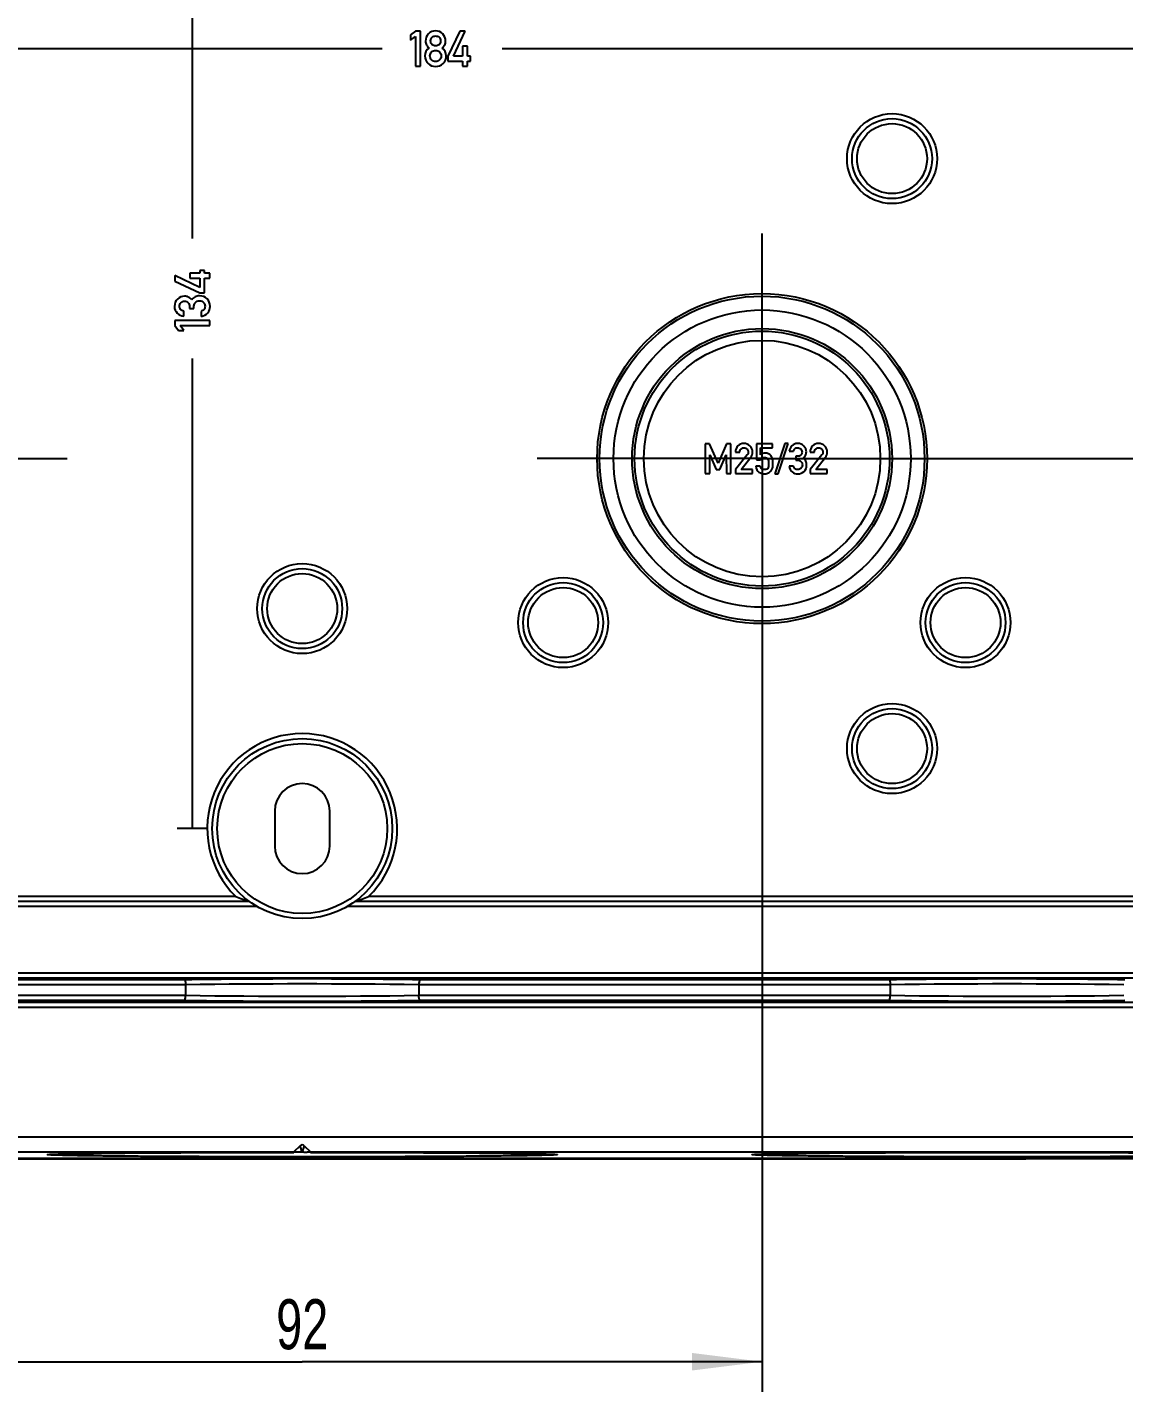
# Model space of a CAD drawing. Header units: millimetres. Extents: x 0 to 594, y 0 to 420.
# Drawn here: x 479.5 to 534.3, y 118.6 to 186.8 of the extents above; entities that cross this region are included whole.
import ezdxf

# ---------------------------------------------------------------- set-up
doc = ezdxf.new("R2010")
doc.units = ezdxf.units.MM
doc.header["$LTSCALE"] = 32.67
doc.linetypes.add('CENTER', pattern=[0.6, 0.375, -0.075, 0.075, -0.075])
doc.layers.get('0').update_dxf_attribs({"linetype": 'CONTINUOUS'})
for name, color, linetype in [('DECKEL_ABOX_DXF_CONTINUOUS_LINE', 7, 'CONTINUOUS'), ('KASTEN_ABOX_250-5201_DXF_AXIS', 7, 'CONTINUOUS'), ('KASTEN_ABOX_DXF_CONTINUOUS_LINE', 7, 'CONTINUOUS'), ('M-490-925-01-6274_DXF_DIMENSION', 7, 'CONTINUOUS')]:
    doc.layers.add(name, color=color, linetype=linetype)
doc.styles.get("Standard").update_dxf_attribs({"font": 'txt', "width": 0.7})
doc.dimstyles.new('DIMSTYLE_2', dxfattribs={"dimtxt": 2.5, "dimasz": 3.5, "dimexe": 1.5, "dimexo": 0, "dimtad": 1, "dimdec": 3, "dimlfac": 2, "dimdsep": 46, "dimtxsty": 'Standard', "dimblk": '_FILLED', "dimblk1": '_FILLED', "dimblk2": '_FILLED', "dimcen": 0.09, "dimclrt": 5, "dimadec": 3, "dimazin": 2, "dimtp": 0.3, "dimtm": 0.3, "dimtfac": 1, "dimtdec": 3, "dimtofl": 0, "dimtmove": 0, "dimatfit": 3, "dimldrblk": '_FILLED', "dimfxl": 1, "dimtolj": 1, "dimarcsym": 0})

# ---------------------------------------------------------------- blocks, each defined once
blk = doc.blocks.new('_FILLED')
at = {"color": 0, "linetype": 'ByBlock'}
blk.add_solid([(0, 0), (-1, 0.125), (-1, -0.125)], dxfattribs=at)
blk = doc.blocks.new('*D24')
at = {"layer": 'M-490-925-01-6274_DXF_DIMENSION', "color": 2, "linetype": 'Continuous', "transparency": 16777216}
for p, q in [((524.51, 195.256), (567.581, 195.256)), ((566.081, 195.256), (566.081, 180.256)), ((566.081, 165.256), (566.081, 180.256)), ((527.51, 165.256), (567.581, 165.256))]:
    blk.add_line(p, q, dxfattribs=at)
at = {"layer": 'M-490-925-01-6274_DXF_DIMENSION', "color": 2, "linetype": 'Continuous', "transparency": 16777216, "xscale": 3.5, "yscale": 3.5, "zscale": 3.5}
for p, rotation in [((566.081, 195.256), 90), ((566.081, 165.256), 270)]:
    blk.add_blockref('_FILLED', p, dxfattribs=dict(at, rotation=rotation))
at = {"layer": 'M-490-925-01-6274_DXF_DIMENSION', "color": 5, "linetype": 'Continuous', "transparency": 16777216, "insert": (562.956, 180.256), "char_height": 2.5, "width": 5.89286, "attachment_point": 2, "rotation": 90, "line_spacing_factor": 0.9}
blk.add_mtext('60', dxfattribs=at)
blk = doc.blocks.new('*D25')
at = {"layer": 'M-490-925-01-6274_DXF_DIMENSION', "color": 2, "linetype": 'Continuous', "transparency": 16777216}
for p, q in [((470.26, 154.006), (470.26, 118.597)), ((516.26, 154.006), (516.26, 118.597)), ((470.26, 120.097), (493.26, 120.097)), ((516.26, 120.097), (493.26, 120.097))]:
    blk.add_line(p, q, dxfattribs=at)
at = {"layer": 'M-490-925-01-6274_DXF_DIMENSION', "color": 2, "linetype": 'Continuous', "transparency": 16777216, "xscale": 3.5, "yscale": 3.5, "zscale": 3.5, "rotation": 180}
blk.add_blockref('_FILLED', (470.26, 120.097), dxfattribs=at)
at = {"layer": 'M-490-925-01-6274_DXF_DIMENSION', "color": 2, "linetype": 'Continuous', "transparency": 16777216, "xscale": 3.5, "yscale": 3.5, "zscale": 3.5}
blk.add_blockref('_FILLED', (516.26, 120.097), dxfattribs=at)
at = {"layer": 'M-490-925-01-6274_DXF_DIMENSION', "color": 5, "linetype": 'Continuous', "transparency": 16777216, "insert": (493.26, 123.222), "char_height": 2.5, "width": 5.89286, "attachment_point": 2, "line_spacing_factor": 0.9}
blk.add_mtext('92', dxfattribs=at)

msp = doc.modelspace()

# ---------------------------------------------------------------- linework, layer by layer
at = {"layer": 'DECKEL_ABOX_DXF_CONTINUOUS_LINE', "color": 7, "linetype": 'Continuous'}
msp.add_ellipse((493.2599, 390.5241), major_axis=(6083.17, 0), ratio=0.04278665, start_param=-1.57986245, end_param=-1.56173021, dxfattribs=at)
at = {"layer": 'KASTEN_ABOX_250-5201_DXF_AXIS', "color": 7, "linetype": 'CENTER'}
for p, q in [((516.2599, 165.25634), (516.2599, 176.50634)), ((470.2599, 165.25634), (481.5099, 165.25634)), ((516.2599, 165.25634), (505.0099, 165.25634)), ((516.2599, 165.25634), (527.5099, 165.25634)), ((516.2599, 165.25634), (516.2599, 154.00634))]:
    msp.add_line(p, q, dxfattribs=at)
at = {"layer": 'KASTEN_ABOX_DXF_CONTINUOUS_LINE', "color": 7, "linetype": 'Continuous'}
for p, q in [((487.7599, 213.75634), (487.7599, 176.25634)), ((497.2599, 185.75634), (447.2599, 185.75634)), ((539.2599, 185.75634), (503.2599, 185.75634)), ((487.7599, 170.25634), (487.7599, 146.75634)), ((491.8849, 147.63134), (491.8849, 145.88134)), ((494.6349, 145.88134), (494.6349, 147.63134)), ((488.5099, 146.75634), (487.0099, 146.75634)), ((490.62788, 143.10634), (446.34195, 143.10634)), ((540.17785, 143.10634), (495.89191, 143.10634)), ((487.42362, 138.9427), (487.42362, 138.41999)), ((499.09618, 138.9427), (499.09618, 138.41999)), ((522.67362, 138.9427), (522.67362, 138.41999)), ((434.2599, 130.59456), (492.84812, 130.59456)), ((492.60706, 130.56382), (492.848, 130.56391)), ((493.15383, 130.90027), (492.84812, 130.59456)), ((493.2599, 130.57923), (493.1711, 130.57929)), ((493.3487, 130.57929), (493.2599, 130.57923)), ((493.36597, 130.90027), (493.67168, 130.59456)), ((493.67168, 130.59456), (552.2599, 130.59456)), ((493.6718, 130.56391), (493.91274, 130.56382)), ((552.2599, 130.25634), (434.2599, 130.25634))]:
    msp.add_line(p, q, dxfattribs=at)
at = {"layer": 'KASTEN_ABOX_DXF_CONTINUOUS_LINE', "color": 2, "linetype": 'Continuous'}
for p, q in [((498.92279, 186.62894), (498.67314, 186.4477)), ((498.67314, 186.4477), (498.67314, 186.18124)), ((498.67314, 186.18124), (498.92279, 186.36368)), ((499.17485, 186.62894), (498.92279, 186.62894)), ((498.92279, 186.36368), (498.92279, 184.87654)), ((499.17485, 184.87654), (499.17485, 186.62894)), ((501.1361, 186.62894), (500.55037, 185.37585)), ((500.82403, 185.37585), (501.41576, 186.62894)), ((501.41576, 186.62894), (501.1361, 186.62894)), ((501.53099, 185.87997), (501.28013, 185.87997)), ((501.28013, 185.87997), (501.28013, 185.37585)), ((501.53099, 185.37585), (501.53099, 185.87997)), ((500.55037, 185.37585), (500.55037, 185.1394)), ((500.55037, 185.1394), (501.28013, 185.1394)), ((501.28013, 185.37585), (500.82403, 185.37585)), ((501.28013, 185.1394), (501.28013, 184.88014)), ((501.67142, 185.37585), (501.53099, 185.37585)), ((501.53099, 185.1394), (501.67142, 185.1394)), ((501.53099, 184.88014), (501.53099, 185.1394)), ((501.67142, 185.1394), (501.67142, 185.37585)), ((498.92279, 184.87654), (499.17485, 184.87654)), ((501.28013, 184.88014), (501.53099, 184.88014)), ((488.14039, 174.66786), (488.14039, 174.52743)), ((488.37684, 174.66786), (488.14039, 174.66786)), ((488.37684, 174.52743), (488.37684, 174.66786)), ((486.8873, 174.4122), (486.8873, 174.13254)), ((488.14039, 173.82047), (486.8873, 174.4122)), ((486.8873, 174.13254), (488.14039, 173.54681)), ((487.63627, 174.52743), (487.63627, 174.27657)), ((488.14039, 174.52743), (487.63627, 174.52743)), ((487.63627, 174.27657), (488.14039, 174.27657)), ((488.14039, 174.27657), (488.14039, 173.82047)), ((488.6361, 174.52743), (488.37684, 174.52743)), ((488.37684, 173.54681), (488.37684, 174.27657)), ((488.37684, 174.27657), (488.6361, 174.27657)), ((488.6361, 174.27657), (488.6361, 174.52743)), ((488.14039, 173.54681), (488.37684, 173.54681)), ((487.3338, 172.37894), (487.3338, 172.6298)), ((487.62427, 172.85665), (487.62427, 172.77023)), ((487.62427, 172.77023), (487.84512, 172.77023)), ((487.84512, 172.77023), (487.84512, 172.87585)), ((488.2016, 172.6202), (488.2016, 172.36934)), ((486.8873, 172.17129), (486.8873, 171.91924)), ((488.6397, 172.17129), (486.8873, 172.17129)), ((488.6397, 171.91924), (488.6397, 172.17129)), ((486.8873, 171.91924), (487.06854, 171.66958)), ((487.06854, 171.66958), (487.335, 171.66958)), ((487.15256, 171.91924), (488.6397, 171.91924)), ((487.335, 171.66958), (487.15256, 171.91924)), ((513.63438, 166.00428), (513.41936, 166.00428)), ((513.41936, 166.00428), (513.41936, 164.50531)), ((514.06443, 165.02692), (513.63438, 166.00428)), ((514.48521, 166.00428), (514.06443, 165.02692)), ((514.70023, 166.00428), (514.48521, 166.00428)), ((514.70023, 164.50531), (514.70023, 166.00428)), ((516.77327, 166.00428), (515.97492, 166.00428)), ((515.97492, 166.00428), (515.97492, 165.19358)), ((516.77327, 165.78926), (516.77327, 166.00428)), ((517.40085, 166.01766), (516.89776, 164.49297)), ((517.06237, 164.49297), (517.56545, 166.01766)), ((517.56545, 166.01766), (517.40085, 166.01766)), ((513.64673, 165.4405), (513.96566, 164.7193)), ((513.64673, 164.50531), (513.64673, 165.4405)), ((514.15496, 164.7193), (514.46875, 165.4405)), ((514.46875, 165.4405), (514.47286, 164.50531)), ((514.92554, 165.58556), (515.14056, 165.58556)), ((515.51196, 165.4405), (514.92554, 164.70696)), ((515.20846, 164.7193), (515.69097, 165.32424)), ((515.97492, 165.19358), (516.17759, 165.19358)), ((516.17759, 165.78926), (516.77327, 165.78926)), ((516.17759, 165.45079), (516.17759, 165.78926)), ((517.6169, 165.62157), (517.83192, 165.62157)), ((518.02636, 165.3726), (517.95229, 165.3726)), ((517.95229, 165.3726), (517.95229, 165.1833)), ((517.95229, 165.1833), (518.04282, 165.1833)), ((518.66011, 165.58556), (518.87513, 165.58556)), ((519.24652, 165.4405), (518.66011, 164.70696)), ((518.94303, 164.7193), (519.42554, 165.32424)), ((513.41936, 164.50531), (513.64673, 164.50531)), ((513.96566, 164.7193), (514.15496, 164.7193)), ((514.47286, 164.50531), (514.70023, 164.50531)), ((514.92554, 164.70696), (514.92554, 164.50531)), ((514.92554, 164.50531), (515.78048, 164.50531)), ((515.78048, 164.7193), (515.20846, 164.7193)), ((515.78048, 164.50531), (515.78048, 164.7193)), ((516.16216, 164.88186), (515.94714, 164.88186)), ((516.89776, 164.49297), (517.06237, 164.49297)), ((517.82369, 164.87774), (517.60866, 164.87774)), ((518.66011, 164.70696), (518.66011, 164.50531)), ((518.66011, 164.50531), (519.51504, 164.50531)), ((519.51504, 164.7193), (518.94303, 164.7193)), ((519.51504, 164.50531), (519.51504, 164.7193))]:
    msp.add_line(p, q, dxfattribs=at)
at = {"layer": 'KASTEN_ABOX_DXF_CONTINUOUS_LINE', "color": 9, "linetype": 'Continuous'}
for p, q in [((489.9429, 143.35634), (446.73122, 143.35634)), ((539.78858, 143.35634), (496.5769, 143.35634)), ((491.0149, 142.85634), (446.17115, 142.85634)), ((540.34865, 142.85634), (495.50489, 142.85634)), ((442.26817, 139.54776), (544.25163, 139.54776)), ((442.26821, 139.29792), (544.25159, 139.29792)), ((487.37029, 139.19254), (463.89951, 139.19254)), ((522.62029, 139.19254), (499.14951, 139.19254)), ((487.42362, 138.9427), (463.84618, 138.9427)), ((522.67362, 138.9427), (499.09618, 138.9427)), ((544.25159, 138.06477), (442.26821, 138.06477)), ((463.84618, 138.41999), (487.42362, 138.41999)), ((463.89951, 138.17014), (487.37029, 138.17014)), ((499.09618, 138.41999), (522.67362, 138.41999)), ((499.14951, 138.17014), (522.62029, 138.17014)), ((544.25163, 137.81492), (442.26817, 137.81492)), ((451.52426, 131.34454), (534.99553, 131.34454)), ((493.18859, 130.79601), (493.15412, 130.89939)), ((493.26087, 130.57918), (493.18859, 130.79601)), ((493.31242, 130.73964), (493.2679, 130.60614)), ((493.36597, 130.90027), (493.31242, 130.73964))]:
    msp.add_line(p, q, dxfattribs=at)
for centre, radius in [((522.7599, 180.25634), 2.24997), ((522.7599, 180.25634), 1.74996), ((493.2599, 157.75634), 2.24997), ((493.2599, 157.75634), 1.74996), ((506.3099, 157.05634), 2.24997), ((526.4349, 157.05634), 2.24997), ((506.3099, 157.05634), 1.74996), ((526.4349, 157.05634), 1.74996), ((522.7599, 150.75634), 2.24997), ((522.7599, 150.75634), 1.74996), ((493.2599, 146.75634), 4.24999)]:
    msp.add_circle(centre, radius, dxfattribs=at)
at = {"layer": 'KASTEN_ABOX_DXF_CONTINUOUS_LINE', "color": 7, "linetype": 'Continuous'}
for centre, radius in [((522.7599, 180.25634), 2), ((516.2599, 165.25634), 8.25), ((516.2599, 165.25634), 8.125), ((516.2599, 165.25634), 7.43218), ((516.2599, 165.25634), 6.5), ((516.2599, 165.25634), 6.375), ((516.2599, 165.25634), 5.91312), ((493.2599, 157.75634), 2), ((506.3099, 157.05634), 2), ((526.4349, 157.05634), 2), ((522.7599, 150.75634), 2), ((493.2599, 146.75634), 4.5)]:
    msp.add_circle(centre, radius, dxfattribs=at)
at = {"layer": 'KASTEN_ABOX_DXF_CONTINUOUS_LINE', "color": 9, "linetype": 'Continuous'}
for centre, radius, start, end in [((493.2599, 146.75634), 4.75, 314.2920632, 225.7079368), ((493.2599, -253.59897), 392.83567, 89.1409578, 90.8590422), ((528.5099, -253.59897), 392.83567, 89.1409578, 90.8590422), ((493.2599, -244.47725), 383.4636, 89.1279305, 90.8720695), ((528.5099, -244.47725), 383.4636, 89.1279305, 90.8720695), ((493.2599, 530.96167), 392.83568, 269.1409578, 270.8590422), ((493.2599, 521.83993), 383.4636, 269.1279305, 270.8720695), ((528.5099, 530.96167), 392.83568, 269.1409578, 270.8590422), ((528.5099, 521.83993), 383.4636, 269.1279305, 270.8720695), ((504.28233, 126.92566), 11.61308, 161.5229276, 161.663099)]:
    msp.add_arc(centre, radius, start, end, dxfattribs=at)
at = {"layer": 'KASTEN_ABOX_DXF_CONTINUOUS_LINE', "color": 7, "linetype": 'Continuous'}
for centre, radius, start, end in [((493.2599, 147.63134), 1.375, 0, 180), ((493.2599, 145.88134), 1.375, 180, 360), ((493.62734, 152.38812), 9.75439, 247.807367, 252.0914708), ((492.89246, 152.38812), 9.75439, 287.9085292, 292.192633), ((493.2599, 130.79421), 0.15, 45, 135), ((493.28631, 183.05402), 52.47477, 270.0681198, 270.2343845)]:
    msp.add_arc(centre, radius, start, end, dxfattribs=at)
at = {"layer": 'KASTEN_ABOX_DXF_CONTINUOUS_LINE', "color": 2, "linetype": 'Continuous'}
for points in [[(499.57334, 186.49691), (499.47732, 186.39849), (499.42931, 186.27846), (499.42931, 186.13803)], [(499.93102, 186.64454), (499.78939, 186.64454), (499.66936, 186.59533), (499.57334, 186.49691)], [(499.68017, 186.14283), (499.68017, 186.22445), (499.70537, 186.28566), (499.75698, 186.32887)], [(499.75698, 186.32887), (499.8086, 186.37208), (499.86621, 186.39369), (499.93102, 186.39369)], [(500.28751, 186.49691), (500.19148, 186.59533), (500.07266, 186.64454), (499.93102, 186.64454)], [(499.93102, 186.39369), (499.99464, 186.39369), (500.05225, 186.37208), (500.10386, 186.32887)], [(500.10386, 186.32887), (500.15548, 186.28566), (500.18188, 186.22445), (500.18188, 186.14283)], [(500.43274, 186.13803), (500.43274, 186.27846), (500.38353, 186.39849), (500.28751, 186.49691)], [(499.60455, 185.78395), (499.46652, 185.69153), (499.3981, 185.5607), (499.3981, 185.39026)], [(499.42931, 186.13803), (499.42931, 186.06121), (499.44491, 185.994), (499.47732, 185.93758)], [(499.47732, 185.93758), (499.50973, 185.88117), (499.55174, 185.82956), (499.60455, 185.78395)], [(499.64896, 185.39266), (499.64896, 185.47188), (499.67657, 185.53909), (499.73298, 185.5919)], [(499.75669, 185.95523), (499.70537, 185.9976), (499.68017, 186.06001), (499.68017, 186.14283)], [(499.73298, 185.5919), (499.78939, 185.64472), (499.85541, 185.67112), (499.93102, 185.67112)], [(499.93102, 185.89197), (499.86621, 185.89197), (499.8086, 185.91238), (499.75669, 185.95523)], [(500.10416, 185.95523), (500.05225, 185.91238), (499.99464, 185.89197), (499.93102, 185.89197)], [(499.93102, 185.67112), (500.00544, 185.67112), (500.07026, 185.64472), (500.12787, 185.5919)], [(500.18188, 186.14283), (500.18188, 186.06001), (500.15548, 185.9976), (500.10416, 185.95523)], [(500.12787, 185.5919), (500.18548, 185.53909), (500.21429, 185.47188), (500.21429, 185.39266)], [(500.2587, 185.78395), (500.30911, 185.82956), (500.34992, 185.88117), (500.38308, 185.93784)], [(500.46395, 185.39026), (500.46395, 185.5595), (500.39553, 185.69033), (500.2587, 185.78395)], [(500.38308, 185.93784), (500.41593, 185.994), (500.43274, 186.06121), (500.43274, 186.13803)], [(499.3981, 185.39026), (499.3981, 185.23422), (499.44971, 185.10819), (499.55506, 185.01067)], [(499.55506, 185.01067), (499.65976, 184.91375), (499.78459, 184.86574), (499.93102, 184.86574)], [(499.73298, 185.19341), (499.67657, 185.24622), (499.64896, 185.31224), (499.64896, 185.39266)], [(499.93102, 185.11539), (499.85541, 185.11539), (499.78939, 185.1406), (499.73298, 185.19341)], [(500.12787, 185.19341), (500.07026, 185.1406), (500.00544, 185.11539), (499.93102, 185.11539)], [(499.93102, 184.86574), (500.07506, 184.86574), (500.19989, 184.91375), (500.30551, 185.01097)], [(500.21429, 185.39266), (500.21429, 185.31224), (500.18548, 185.24622), (500.12787, 185.19341)], [(500.30551, 185.01097), (500.41113, 185.10819), (500.46395, 185.23422), (500.46395, 185.39026)], [(487.37101, 173.37757), (487.24378, 173.37757), (487.12976, 173.32956), (487.02653, 173.23594)], [(487.56786, 173.33796), (487.50424, 173.36437), (487.43823, 173.37757), (487.37101, 173.37757)], [(487.73229, 173.19033), (487.68668, 173.26234), (487.63147, 173.31155), (487.56786, 173.33796)], [(487.90667, 173.34804), (487.83792, 173.31635), (487.7803, 173.26354), (487.73229, 173.19033)], [(488.11518, 173.39677), (488.04556, 173.39677), (487.97595, 173.37997), (487.90667, 173.34804)], [(488.50529, 173.24316), (488.40925, 173.34516), (488.27842, 173.39677), (488.11518, 173.39677)], [(487.02653, 173.23594), (486.92331, 173.14231), (486.8717, 173.01749), (486.8717, 172.86145)], [(486.8717, 172.86145), (486.8717, 172.73662), (486.91851, 172.6274), (487.01093, 172.53378)], [(487.12255, 172.87105), (487.12255, 172.94067), (487.14776, 173.00068), (487.19608, 173.05079)], [(487.17546, 172.72109), (487.14056, 172.76783), (487.12255, 172.81824), (487.12255, 172.87105)], [(487.3338, 172.6298), (487.26419, 172.643), (487.21137, 172.67301), (487.17546, 172.72109)], [(487.19608, 173.05079), (487.24498, 173.10151), (487.305, 173.12671), (487.37581, 173.12671)], [(487.37581, 173.12671), (487.44783, 173.12671), (487.50784, 173.10151), (487.55465, 173.05349)], [(487.55465, 173.05349), (487.60146, 173.00548), (487.62427, 172.93947), (487.62427, 172.85665)], [(487.84512, 172.87585), (487.84512, 172.94907), (487.87032, 173.01269), (487.91954, 173.0655)], [(487.91954, 173.0655), (487.96875, 173.11831), (488.03716, 173.14592), (488.12358, 173.14592)], [(488.12358, 173.14592), (488.21, 173.14592), (488.27842, 173.11831), (488.32733, 173.06522)], [(488.34713, 172.71354), (488.31083, 172.67421), (488.26161, 172.643), (488.2016, 172.6202)], [(488.32733, 173.06522), (488.37684, 173.01148), (488.40085, 172.95027), (488.40085, 172.88065)], [(488.40085, 172.88065), (488.40085, 172.80864), (488.38284, 172.75223), (488.34713, 172.71354)], [(488.6505, 172.86625), (488.6505, 173.01509), (488.60249, 173.13991), (488.50529, 173.24316)], [(488.53648, 172.54578), (488.61329, 172.6406), (488.6505, 172.74742), (488.6505, 172.86625)], [(487.01093, 172.53378), (487.10335, 172.44015), (487.21137, 172.38854), (487.3338, 172.37894)], [(488.2016, 172.36934), (488.34803, 172.39214), (488.45966, 172.45096), (488.53648, 172.54578)], [(515.05002, 165.89214), (514.96772, 165.80881), (514.92554, 165.70696), (514.92554, 165.58556)], [(515.34323, 166.01766), (515.23006, 166.01766), (515.13233, 165.97548), (515.05002, 165.89214)], [(515.20949, 165.744), (515.25064, 165.78309), (515.30105, 165.80264), (515.35969, 165.80264)], [(515.65496, 165.89111), (515.57163, 165.97548), (515.46772, 166.01766), (515.34323, 166.01766)], [(515.35969, 165.80264), (515.42348, 165.80264), (515.47389, 165.78), (515.51093, 165.73474)], [(515.78048, 165.58762), (515.78048, 165.70593), (515.73829, 165.80675), (515.65496, 165.89111)], [(517.74961, 165.89832), (517.66936, 165.8191), (517.62513, 165.72651), (517.6169, 165.62157)], [(518.03048, 166.01766), (517.92348, 166.01766), (517.82986, 165.97753), (517.74961, 165.89832)], [(517.91017, 165.75729), (517.95023, 165.7872), (517.99344, 165.80264), (518.03871, 165.80264)], [(518.35146, 165.88494), (518.27122, 165.97342), (518.16422, 166.01766), (518.03048, 166.01766)], [(518.03871, 165.80264), (518.09838, 165.80264), (518.14982, 165.78103), (518.19277, 165.73961)], [(518.47286, 165.58967), (518.47286, 165.69873), (518.43171, 165.79646), (518.35146, 165.88494)], [(518.78459, 165.89214), (518.70229, 165.80881), (518.66011, 165.70696), (518.66011, 165.58556)], [(519.0778, 166.01766), (518.96463, 166.01766), (518.8669, 165.97548), (518.78459, 165.89214)], [(518.94406, 165.744), (518.98521, 165.78309), (519.03562, 165.80264), (519.09426, 165.80264)], [(519.38953, 165.89111), (519.3062, 165.97548), (519.20229, 166.01766), (519.0778, 166.01766)], [(519.09426, 165.80264), (519.15805, 165.80264), (519.20846, 165.78), (519.2455, 165.73474)], [(519.51504, 165.58762), (519.51504, 165.70593), (519.47286, 165.80675), (519.38953, 165.89111)], [(515.14056, 165.58556), (515.14467, 165.65243), (515.16834, 165.7049), (515.20949, 165.744)], [(515.51093, 165.73474), (515.54797, 165.68947), (515.56648, 165.64111), (515.56648, 165.58967)], [(515.55585, 165.51981), (515.54899, 165.49502), (515.53483, 165.46911), (515.51196, 165.4405)], [(515.56648, 165.58967), (515.56648, 165.56704), (515.56237, 165.54338), (515.55585, 165.51981)], [(515.69097, 165.32424), (515.75064, 165.39832), (515.78048, 165.48576), (515.78048, 165.58762)], [(516.41731, 165.53309), (516.32574, 165.53309), (516.2455, 165.50531), (516.17759, 165.45079)], [(516.17759, 165.19358), (516.22286, 165.27589), (516.28768, 165.31807), (516.37101, 165.31807)], [(516.37101, 165.31807), (516.45949, 165.31807), (516.5171, 165.29029), (516.54529, 165.23545)], [(516.57246, 165.49974), (516.52533, 165.52177), (516.47389, 165.53309), (516.41731, 165.53309)], [(516.54529, 165.23545), (516.57369, 165.18021), (516.58809, 165.11128), (516.58809, 165.02897)], [(516.68428, 165.42252), (516.65702, 165.45181), (516.61998, 165.47753), (516.57246, 165.49974)], [(516.7743, 165.27692), (516.75578, 165.32939), (516.72595, 165.37774), (516.68428, 165.42252)], [(516.80311, 165.01251), (516.80311, 165.13597), (516.79282, 165.22445), (516.7743, 165.27692)], [(517.83192, 165.62157), (517.84323, 165.68124), (517.86895, 165.72651), (517.91017, 165.75729)], [(518.19508, 165.43227), (518.15393, 165.39214), (518.09735, 165.3726), (518.02636, 165.3726)], [(518.04282, 165.1833), (518.10558, 165.1833), (518.1601, 165.16169), (518.20537, 165.11951)], [(518.19277, 165.73961), (518.23624, 165.6977), (518.25784, 165.64626), (518.25784, 165.58556)], [(518.25784, 165.58556), (518.25784, 165.52383), (518.23624, 165.47239), (518.19508, 165.43227)], [(518.20537, 165.11951), (518.25064, 165.07733), (518.2743, 165.01869), (518.2743, 164.94461)], [(518.31237, 165.28), (518.3741, 165.3191), (518.41628, 165.36642), (518.43891, 165.42095)], [(518.44755, 165.13054), (518.42039, 165.18947), (518.37513, 165.23885), (518.31237, 165.28)], [(518.43891, 165.42095), (518.46155, 165.47548), (518.47286, 165.53206), (518.47286, 165.58967)], [(518.48932, 164.95181), (518.48932, 165.01148), (518.47492, 165.07116), (518.44755, 165.13054)], [(518.87513, 165.58556), (518.87924, 165.65243), (518.9029, 165.7049), (518.94406, 165.744)], [(519.2455, 165.73474), (519.28253, 165.68947), (519.30105, 165.64111), (519.30105, 165.58967)], [(519.29042, 165.51981), (519.28356, 165.49502), (519.2694, 165.46911), (519.24652, 165.4405)], [(519.30105, 165.58967), (519.30105, 165.56704), (519.29694, 165.54338), (519.29042, 165.51981)], [(519.42554, 165.32424), (519.48521, 165.39832), (519.51504, 165.48576), (519.51504, 165.58762)], [(515.94714, 164.88186), (515.96257, 164.74194), (516.01504, 164.64214), (516.10542, 164.58224)], [(516.10542, 164.58224), (516.19508, 164.5228), (516.28871, 164.49297), (516.38541, 164.49297)], [(516.37718, 164.70696), (516.25887, 164.70696), (516.18685, 164.76457), (516.16216, 164.88186)], [(516.56086, 164.81511), (516.54282, 164.74297), (516.48212, 164.70696), (516.37718, 164.70696)], [(516.38541, 164.49297), (516.45949, 164.49297), (516.52533, 164.50943), (516.58111, 164.543)], [(516.58809, 165.02897), (516.58809, 164.95799), (516.57883, 164.887), (516.56086, 164.81511)], [(516.58111, 164.543), (516.63644, 164.5763), (516.67965, 164.61334), (516.71034, 164.65257)], [(516.71034, 164.65257), (516.74241, 164.69358), (516.76607, 164.73782), (516.78048, 164.7872)], [(516.78048, 164.7872), (516.79488, 164.83659), (516.80311, 164.91169), (516.80311, 165.01251)], [(517.60866, 164.87774), (517.62821, 164.75223), (517.67862, 164.65655), (517.7599, 164.5907)], [(517.7599, 164.5907), (517.84117, 164.52486), (517.93274, 164.49297), (518.03459, 164.49297)], [(517.9037, 164.753), (517.86998, 164.78412), (517.84323, 164.8263), (517.82369, 164.87774)], [(518.04694, 164.70696), (517.98521, 164.70696), (517.93685, 164.72239), (517.9037, 164.753)], [(518.03459, 164.49297), (518.16216, 164.49297), (518.26916, 164.53412), (518.35765, 164.61744)], [(518.20514, 164.76997), (518.15908, 164.72753), (518.10661, 164.70696), (518.04694, 164.70696)], [(518.2743, 164.94461), (518.2743, 164.87054), (518.25064, 164.8119), (518.20514, 164.76997)], [(518.35765, 164.61744), (518.44508, 164.69976), (518.48932, 164.8119), (518.48932, 164.95181)]]:
    msp.add_open_spline(points, degree=3, dxfattribs=at)
at = {"layer": 'KASTEN_ABOX_DXF_CONTINUOUS_LINE', "color": 7, "linetype": 'Continuous'}
for points, knots in [([(487.37029, 139.19254), (487.37981, 139.19099), (487.39679, 139.16155), (487.41722, 139.08158), (487.42359, 139.00119), (487.42359, 138.9427)], [0, 0, 0, 0, 0.11080346, 0.32796055, 1, 1, 1, 1]), ([(499.14951, 139.19254), (499.13999, 139.19099), (499.12301, 139.16155), (499.10257, 139.08158), (499.09621, 139.00119), (499.09621, 138.9427)], [0, 0, 0, 0, 0.11080889, 0.32795556, 1, 1, 1, 1]), ([(522.62029, 139.19254), (522.62981, 139.19099), (522.64679, 139.16155), (522.66722, 139.08158), (522.67359, 139.00119), (522.67359, 138.9427)], [0, 0, 0, 0, 0.11080346, 0.32796055, 1, 1, 1, 1]), ([(487.37029, 138.17014), (487.37981, 138.1717), (487.39678, 138.20113), (487.41722, 138.2811), (487.42359, 138.36149), (487.42359, 138.41999)], [0, 0, 0, 0, 0.11080888, 0.32795554, 1, 1, 1, 1]), ([(499.14951, 138.17014), (499.13999, 138.1717), (499.12301, 138.20113), (499.10258, 138.2811), (499.09621, 138.36149), (499.09621, 138.41999)], [0, 0, 0, 0, 0.11080348, 0.32796056, 1, 1, 1, 1]), ([(522.62029, 138.17014), (522.62981, 138.1717), (522.64678, 138.20113), (522.66722, 138.2811), (522.67359, 138.36149), (522.67359, 138.41999)], [0, 0, 0, 0, 0.11080888, 0.32795554, 1, 1, 1, 1]), ([(480.5099, 130.45269), (480.50989, 130.45793), (480.54016, 130.45761), (480.57479, 130.46609), (480.65404, 130.4688), (480.71101, 130.47244), (480.74528, 130.47398)], [0, 0, 0, 0, 0.06630904, 0.25437299, 0.56568942, 1, 1, 1, 1]), ([(506.0099, 130.45269), (506.00989, 130.44725), (505.97835, 130.44781), (505.94232, 130.43895), (505.85995, 130.43626), (505.75557, 130.43004), (505.61756, 130.42524), (505.37618, 130.41756), (505.00141, 130.40894), (504.4683, 130.39928), (503.82705, 130.39013), (503.08412, 130.3815), (502.24654, 130.37352), (501.32244, 130.36627), (499.94366, 130.35742), (498.07663, 130.34893), (495.71545, 130.3428), (493.2599, 130.34073), (490.80435, 130.3428), (488.44317, 130.34893), (486.57614, 130.35742), (485.19735, 130.36627), (484.27326, 130.37352), (483.43568, 130.3815), (482.69275, 130.39013), (482.0515, 130.39928), (481.51839, 130.40894), (481.14361, 130.41756), (480.90224, 130.42524), (480.76423, 130.43004), (480.65985, 130.43626), (480.57747, 130.43895), (480.54145, 130.44781), (480.50991, 130.44725), (480.5099, 130.45269)], [0, 0, 0, 0, 0.00064044, 0.00245941, 0.00547008, 0.00966933, 0.01505057, 0.02159914, 0.03812974, 0.05911027, 0.08433233, 0.11355988, 0.14650555, 0.18285789, 0.2222618, 0.30869071, 0.40247137, 0.5, 0.59752863, 0.69130929, 0.7777382, 0.81714211, 0.85349445, 0.88644012, 0.91566767, 0.94088973, 0.96187026, 0.97840086, 0.98494943, 0.99033066, 0.99452992, 0.99754059, 0.99935956, 1, 1, 1, 1]), ([(480.74528, 130.47398), (481.15964, 130.49253), (482.31168, 130.5101), (484.45967, 130.53615), (487.36326, 130.55266), (489.52962, 130.55962), (490.69965, 130.5617)], [0, 0, 0, 0, 0.12499457, 0.34714494, 0.64740253, 1, 1, 1, 1]), ([(490.69965, 130.5617), (490.8573, 130.56199), (491.4931, 130.56301), (492.1289, 130.5636), (492.60706, 130.56382)], [0, 0, 0, 0, 0.24795639, 1, 1, 1, 1]), ([(493.1711, 130.57929), (493.13677, 130.57933), (493.02752, 130.57983), (492.91821, 130.57896), (492.84331, 130.58134)], [0, 0, 0, 0, 0.31416121, 1, 1, 1, 1]), ([(493.68439, 130.58185), (493.68787, 130.57837), (493.64995, 130.5849), (493.62896, 130.57828), (493.56438, 130.58085), (493.52406, 130.57979), (493.50097, 130.57969)], [0, 0, 0, 0, 0.08053751, 0.30222105, 0.62235651, 1, 1, 1, 1]), ([(493.91274, 130.56382), (494.07274, 130.56375), (494.70854, 130.56336), (495.34434, 130.56255), (495.82015, 130.5617)], [0, 0, 0, 0, 0.25164247, 1, 1, 1, 1]), ([(495.82015, 130.5617), (496.99018, 130.55962), (499.15654, 130.55266), (502.06013, 130.53615), (504.20812, 130.5101), (505.36016, 130.49253), (505.77452, 130.47398)], [0, 0, 0, 0, 0.35259746, 0.65285505, 0.87500542, 1, 1, 1, 1]), ([(505.77452, 130.47398), (505.80879, 130.47244), (505.86576, 130.4688), (505.94501, 130.46609), (505.97964, 130.45761), (506.00991, 130.45793), (506.0099, 130.45269)], [0, 0, 0, 0, 0.43431058, 0.74562701, 0.93369097, 1, 1, 1, 1]), ([(515.7599, 130.45269), (515.75989, 130.45793), (515.79016, 130.45761), (515.82479, 130.46609), (515.90404, 130.4688), (515.96101, 130.47244), (515.99528, 130.47398)], [0, 0, 0, 0, 0.06630904, 0.25437299, 0.56568942, 1, 1, 1, 1]), ([(541.2599, 130.45269), (541.25989, 130.44725), (541.22835, 130.44781), (541.19232, 130.43895), (541.10995, 130.43626), (541.00557, 130.43004), (540.86756, 130.42524), (540.62618, 130.41756), (540.25141, 130.40894), (539.7183, 130.39928), (539.07705, 130.39013), (538.33412, 130.3815), (537.49654, 130.37352), (536.57244, 130.36627), (535.19366, 130.35742), (533.32663, 130.34893), (530.96545, 130.3428), (528.5099, 130.34073), (526.05435, 130.3428), (523.69317, 130.34893), (521.82614, 130.35742), (520.44735, 130.36627), (519.52326, 130.37352), (518.68568, 130.3815), (517.94275, 130.39013), (517.3015, 130.39928), (516.76839, 130.40894), (516.39361, 130.41756), (516.15224, 130.42524), (516.01423, 130.43004), (515.90985, 130.43626), (515.82747, 130.43895), (515.79145, 130.44781), (515.75991, 130.44725), (515.7599, 130.45269)], [0, 0, 0, 0, 0.00064044, 0.00245941, 0.00547008, 0.00966933, 0.01505057, 0.02159914, 0.03812974, 0.05911027, 0.08433233, 0.11355988, 0.14650555, 0.18285789, 0.2222618, 0.30869071, 0.40247137, 0.5, 0.59752863, 0.69130929, 0.7777382, 0.81714211, 0.85349445, 0.88644012, 0.91566767, 0.94088973, 0.96187026, 0.97840086, 0.98494943, 0.99033066, 0.99452992, 0.99754059, 0.99935956, 1, 1, 1, 1]), ([(515.99528, 130.47398), (516.40964, 130.49253), (517.56168, 130.5101), (519.70967, 130.53615), (522.61326, 130.55266), (524.77962, 130.55962), (525.94965, 130.5617)], [0, 0, 0, 0, 0.12499457, 0.34714494, 0.64740253, 1, 1, 1, 1]), ([(525.94965, 130.5617), (526.16106, 130.56208), (527.01448, 130.56341), (527.86789, 130.56396), (528.5099, 130.56396)], [0, 0, 0, 0, 0.24772413, 1, 1, 1, 1]), ([(528.5099, 130.56396), (528.72458, 130.56396), (529.578, 130.56378), (530.43142, 130.56284), (531.07015, 130.5617)], [0, 0, 0, 0, 0.25155631, 1, 1, 1, 1]), ([(531.07015, 130.5617), (532.24018, 130.55962), (534.40654, 130.55266), (537.31013, 130.53615), (539.45812, 130.5101), (540.61016, 130.49253), (541.02452, 130.47398)], [0, 0, 0, 0, 0.35259746, 0.65285505, 0.87500542, 1, 1, 1, 1])]:
    msp.add_open_spline(points, degree=3, knots=knots, dxfattribs=at)

# ---------------------------------------------------------------- dimensions: what is measured, and where the dimension line sits
at = {"layer": 'M-490-925-01-6274_DXF_DIMENSION', "color": 2, "linetype": 'Continuous'}
for base, p1, p2, angle, picture, middle in [((566.08053, 165.25634), (524.5099, 195.25634), (527.5099, 165.25634), 270, '*D24', (566.08053, 179.89918)), ((470.2599, 120.09722), (516.2599, 154.00634), (470.2599, 154.00634), 180, '*D25', (492.90275, 120.09722))]:
    dim = msp.add_linear_dim(base=base, p1=p1, p2=p2, angle=angle, dimstyle='DIMSTYLE_2', dxfattribs=at)
    dim.commit()
    dim.dimension.update_dxf_attribs({"geometry": picture, "text_midpoint": middle, "dimtype": 160})

doc.saveas('drawing.dxf')
